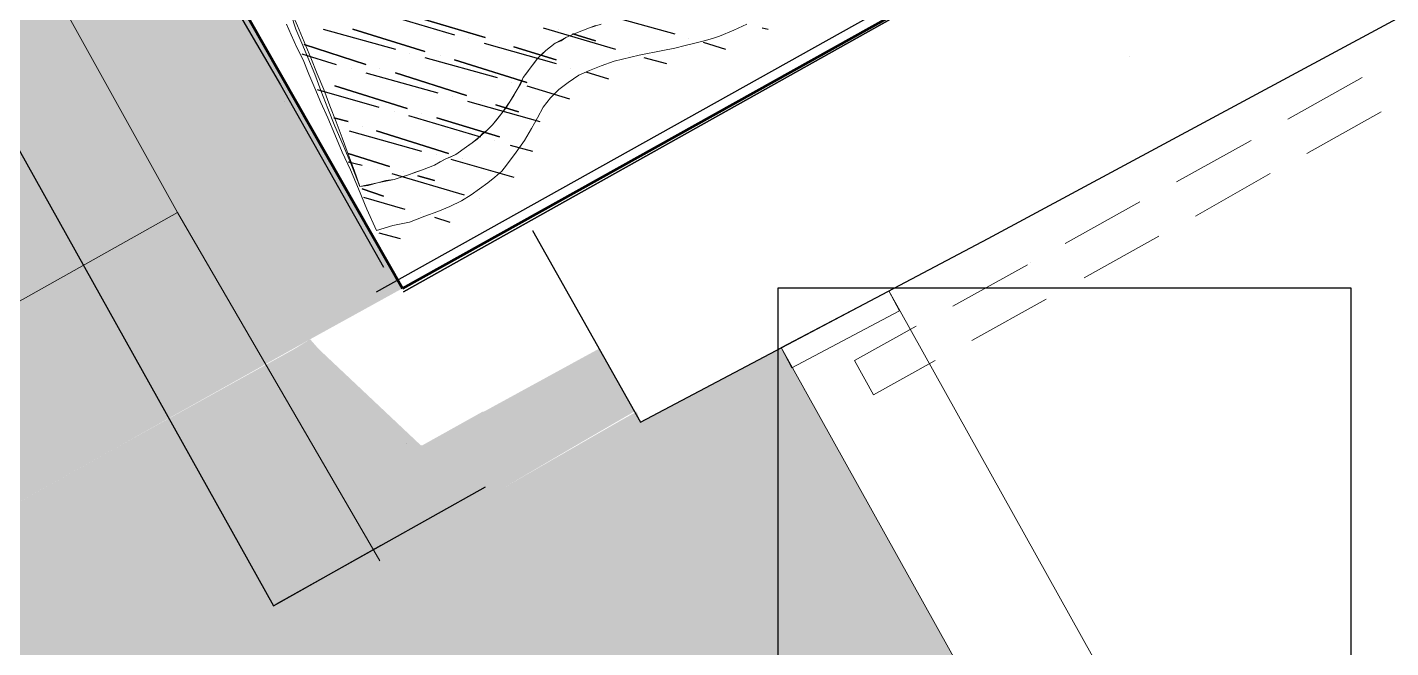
# Model space of a CAD drawing. Header units: millimetres. Extents: x -5841 to 140562, y 1006 to 102310.
# Drawn here: x 103506 to 104725, y 36727 to 37281 of the extents above; entities that cross this region are included whole.
import ezdxf

# ---------------------------------------------------------------- set-up
doc = ezdxf.new("R2010")
doc.units = ezdxf.units.MM
doc.header["$LTSCALE"] = 10
doc.layers.add('PDF18_0', color=7, linetype='Continuous')
doc.layers.add('PDF18_WALLS', color=7, linetype='Continuous')
for name, color, linetype, true_color in [('PDF18_1_DRAWING', 7, 'Continuous', 0x5cb800), ('PDF18_KD - WALL - LOADBEARING', 7, 'Continuous', 0xc0ab87), ('PDF18_SURVEY_POINTS', 7, 'Continuous', 0x636466)]:
    doc.layers.add(name, color=color, linetype=linetype, true_color=true_color)
picture_1 = doc.add_image_def('image30.png', size_in_pixel=(251, 162))

msp = doc.modelspace()

# ---------------------------------------------------------------- linework, layer by layer
at = {"layer": 'PDF18_0', "color": 1, "lineweight": 60}
msp.add_lwpolyline([(105335.8975, 37880.79667), (103841.56867, 37047.90943), (102962.11594, 38591.97867), (102793.8452, 38887.24619), (102962.11594, 38591.97867), (103841.56867, 37047.90943), (105335.8975, 37880.79667), (103841.56867, 37047.90943), (102962.11594, 38591.97867), (102793.8452, 38887.24619), (102543.02656, 39452.38188), (95831.24651, 38675.58488), (95818.54683, 38660.76859), (91849.89732, 37215.12186)], dxfattribs=at)
at = {"layer": 'PDF18_0', "lineweight": 30}
msp.add_lwpolyline([(103818.28593, 37044.73451), (105322.13952, 37883.97159)], dxfattribs=at)
at = {"layer": 'PDF18_0', "lineweight": 0}
msp.add_lwpolyline([(103592.86664, 37583.41254, -0.0523081932), (103803.46964, 37138.92379), (103796.06149, 37157.97331), (103788.65335, 37175.96452), (103781.2452, 37192.89743), (103774.89536, 37208.77202), (103768.54552, 37224.64662), (103763.25399, 37239.46291), (103756.90415, 37254.2792), (103751.61262, 37266.97888), (103746.32109, 37279.67856), (103742.08786, 37292.37824)], format="xyb", dxfattribs=at)
for points in [[(103737.85463, 37283.91179), (103742.08786, 37274.38703), (103747.37939, 37262.74566), (103752.67093, 37252.16259), (103757.96246, 37239.46291), (103763.25399, 37226.76323), (103768.54552, 37214.06356), (103774.89536, 37200.30557), (103781.2452, 37185.48928), (103787.59504, 37169.61468), (103795.00319, 37153.74008), (103802.41133, 37136.80718), (103809.81948, 37118.81597), (103818.28593, 37099.76645), (103833.10222, 37103.99968), (103847.91851, 37107.1746), (103861.6765, 37112.46613), (103873.31787, 37116.69935), (103883.90094, 37120.93258), (103894.484, 37126.22411), (103902.95045, 37131.51565), (103910.3586, 37136.80718), (103917.76675, 37142.09871), (103924.11658, 37147.39024), (103930.46642, 37152.68178), (103934.69965, 37157.97331), (103943.1661, 37169.61468), (103950.57425, 37180.19775), (103956.92409, 37190.78081), (103962.21562, 37200.30557), (103967.50715, 37209.83033), (103973.85699, 37218.29678), (103981.26514, 37225.70493), (103989.73159, 37232.05477), (103999.25635, 37238.40461), (104008.78111, 37242.63783), (104019.36417, 37246.87106), (104031.00554, 37251.10428), (104053.22998, 37256.39582), (104074.39611, 37260.62904), (104084.97918, 37262.74566), (104094.50394, 37264.86227), (104102.97039, 37266.97888), (104111.43684, 37269.0955), (104118.84499, 37271.21211), (104125.19483, 37273.32872), (104137.8945, 37278.62025), (104149.53588, 37283.91179)], [(103742.08786, 37292.37824), (103746.32109, 37279.67856), (103751.61262, 37266.97888), (103756.90415, 37254.2792), (103763.25399, 37239.46291), (103768.54552, 37224.64662), (103774.89536, 37208.77202), (103781.2452, 37192.89743), (103788.65335, 37175.96452), (103796.06149, 37157.97331), (103803.46964, 37138.92379), (103819.34424, 37142.09871), (103834.16053, 37145.27363), (103846.86021, 37149.50686), (103859.55989, 37153.74008), (103870.14295, 37157.97331), (103879.66771, 37163.26484), (103889.19247, 37167.49807), (103896.60061, 37172.7896), (103904.00876, 37178.08113), (103910.3586, 37183.37267), (103916.70844, 37188.6642), (103921.99997, 37193.95573), (103930.46642, 37204.5388), (103937.87457, 37215.12186), (103944.22441, 37225.70493), (103949.51594, 37236.28799), (103955.86578, 37244.75445), (103962.21562, 37253.2209), (103969.62377, 37260.62904), (103978.09022, 37266.97888), (103987.61498, 37272.27042), (103998.19804, 37276.50364), (104008.78111, 37280.73687), (104019.36417, 37283.91179)], [(104019.36417, 37283.91179), (104008.78111, 37280.73687), (103998.19804, 37276.50364), (103987.61498, 37272.27042), (103978.09022, 37266.97888), (103973.85699, 37263.80396), (103969.62377, 37260.62904), (103966.44885, 37257.45412), (103962.21562, 37253.2209), (103959.0407, 37248.98767), (103955.86578, 37244.75445), (103949.51594, 37236.28799), (103944.22441, 37225.70493), (103937.87457, 37215.12186), (103934.69965, 37209.83033), (103930.46642, 37204.5388), (103926.2332, 37199.24726), (103921.99997, 37193.95573), (103916.70844, 37188.6642), (103910.3586, 37183.37267), (103904.00876, 37178.08113), (103896.60061, 37172.7896), (103889.19247, 37167.49807), (103879.66771, 37163.26484), (103870.14295, 37157.97331), (103859.55989, 37153.74008), (103846.86021, 37149.50686), (103840.51037, 37147.39024), (103834.16053, 37145.27363), (103826.75238, 37144.21532), (103819.34424, 37142.09871), (103810.87779, 37139.9821), (103803.46964, 37138.92379), (103810.87779, 37139.9821), (103819.34424, 37142.09871), (103826.75238, 37144.21532), (103834.16053, 37145.27363), (103840.51037, 37147.39024), (103846.86021, 37149.50686), (103853.21005, 37151.62347), (103859.55989, 37153.74008), (103864.85142, 37155.8567), (103870.14295, 37157.97331), (103875.43448, 37161.14823), (103879.66771, 37163.26484), (103884.95924, 37165.38146), (103889.19247, 37167.49807), (103893.4257, 37170.67299), (103896.60061, 37172.7896), (103900.83384, 37175.96452), (103904.00876, 37178.08113), (103908.24199, 37181.25605), (103910.3586, 37183.37267), (103913.53352, 37186.54759), (103916.70844, 37188.6642), (103921.99997, 37193.95573), (103926.2332, 37199.24726), (103930.46642, 37204.5388), (103934.69965, 37209.83033), (103937.87457, 37215.12186), (103941.04949, 37220.4134), (103944.22441, 37225.70493), (103947.39933, 37230.99646), (103949.51594, 37236.28799), (103952.69086, 37240.52122), (103955.86578, 37244.75445), (103959.0407, 37248.98767), (103962.21562, 37253.2209), (103966.44885, 37257.45412), (103969.62377, 37260.62904), (103973.85699, 37263.80396), (103978.09022, 37266.97888), (103983.38175, 37269.0955), (103987.61498, 37272.27042), (103992.90651, 37274.38703), (103998.19804, 37276.50364), (104003.48957, 37278.62025), (104008.78111, 37280.73687), (104014.07264, 37282.85348)], [(103640.49043, 37115.64105), (103821.46085, 36804.49893)], [(104276.53266, 37045.79282), (104681.86406, 36318.73623)], [(104180.22677, 36994.9941), (104585.55817, 36267.93751)]]:
    msp.add_lwpolyline(points, dxfattribs=at)
at = {"layer": 'PDF18_0', "color": 0, "lineweight": 0, "true_color": 0x939598}
for points in [[(104633.18196, 37199.24726), (104699.85528, 37236.28799)], [(104650.11487, 37168.55637), (104716.78818, 37205.5971)], [(104533.70115, 37143.15702), (104600.37446, 37180.19775)], [(104550.63405, 37112.46613), (104617.30737, 37150.56516)], [(104434.22033, 37088.12508), (104500.89365, 37125.16581)], [(104451.15324, 37057.43419), (104517.82655, 37094.47492)], [(104333.68121, 37032.03483), (104400.35453, 37069.07556)], [(104350.61412, 37001.34394), (104417.28743, 37038.38467)], [(104317.80662, 36983.35273), (104262.77468, 36952.66184), (104245.84177, 36983.35273), (104300.87371, 37014.04362)]]:
    msp.add_lwpolyline(points, dxfattribs=at)
at = {"layer": 'PDF18_0', "lineweight": 25}
for points in [[(103735.73802, 37215.12186), (103735.73802, 37215.12186)], [(103945.28272, 37101.88306), (103945.28272, 37101.88306)], [(103827.81069, 37050.02604), (103827.81069, 37050.02604)], [(103844.74359, 36909.27127), (103844.74359, 36909.27127)]]:
    msp.add_lwpolyline(points, dxfattribs=at)
at = {"layer": 'PDF18_0', "color": 0, "lineweight": 0, "true_color": 0x939598}
msp.add_lwpolyline([(104180.22677, 36994.9941), (104189.75153, 36977.00289), (104286.05742, 37027.80161), (104276.53266, 37045.79282)], close=True, dxfattribs=at)
at = {"layer": 'PDF18_0', "color": 0, "lineweight": 25, "true_color": 0x939598}
for points in [[(104286.05742, 37028.85991), (104286.05742, 37028.85991)], [(104200.33459, 36957.95337), (104200.33459, 36957.95337)]]:
    msp.add_lwpolyline(points, dxfattribs=at)
at = {"layer": 'PDF18_1_DRAWING', "lineweight": 25}
for points in [[(103823.57746, 37293.43655), (103888.13416, 37274.38703)], [(103851.09343, 37291.31993), (103915.65013, 37272.27042)], [(104019.36417, 37293.43655), (104084.97918, 37275.44533)], [(103770.66214, 37279.67856), (103835.21884, 37261.68735)], [(103797.1198, 37279.67856), (103861.6765, 37259.57074)], [(103900.83384, 37271.21211), (103900.83384, 37271.21211)], [(103967.50715, 37280.73687), (104032.06385, 37261.68735)], [(103981.26514, 37279.67856), (103981.26514, 37279.67856)], [(103981.26514, 37279.67856), (103981.26514, 37279.67856)], [(103981.26514, 37279.67856), (103981.26514, 37279.67856)], [(103993.96482, 37275.44533), (104014.07264, 37269.0955)], [(104097.67886, 37271.21211), (104097.67886, 37271.21211)], [(104163.29386, 37280.73687), (104168.58539, 37279.67856)], [(103753.72923, 37265.92058), (103808.76117, 37247.92937)], [(103914.59183, 37266.97888), (103979.14852, 37248.98767)], [(103928.34981, 37268.03719), (103928.34981, 37268.03719)], [(103928.34981, 37268.03719), (103928.34981, 37268.03719)], [(103928.34981, 37268.03719), (103928.34981, 37268.03719)], [(103941.04949, 37263.80396), (103979.14852, 37252.16259)], [(104044.76353, 37258.51243), (104044.76353, 37258.51243)], [(104110.37854, 37268.03719), (104130.48636, 37261.68735)], [(103751.61262, 37257.45412), (103782.30351, 37247.92937)], [(103847.91851, 37257.45412), (103847.91851, 37257.45412)], [(103861.6765, 37254.2792), (103926.2332, 37236.28799)], [(103875.43448, 37256.39582), (103875.43448, 37256.39582)], [(103875.43448, 37256.39582), (103875.43448, 37256.39582)], [(103875.43448, 37256.39582), (103875.43448, 37256.39582)], [(103888.13416, 37252.16259), (103952.69086, 37232.05477)], [(104057.46321, 37254.2792), (104077.57103, 37248.98767)], [(103796.06149, 37244.75445), (103796.06149, 37244.75445)], [(103808.76117, 37240.52122), (103873.31787, 37222.53001)], [(103821.46085, 37244.75445), (103821.46085, 37244.75445)], [(103821.46085, 37244.75445), (103821.46085, 37244.75445)], [(103821.46085, 37244.75445), (103821.46085, 37244.75445)], [(103835.21884, 37240.52122), (103898.71723, 37220.4134)], [(103991.8482, 37244.75445), (103991.8482, 37244.75445)], [(104005.60619, 37241.57953), (104025.71401, 37235.22969)], [(103765.3706, 37225.70493), (103820.40254, 37209.83033)], [(103768.54552, 37232.05477), (103768.54552, 37232.05477)], [(103768.54552, 37232.05477), (103768.54552, 37232.05477)], [(103768.54552, 37232.05477), (103768.54552, 37232.05477)], [(103781.2452, 37228.87985), (103845.8019, 37208.77202)], [(103938.93288, 37232.05477), (103938.93288, 37232.05477)], [(103952.69086, 37228.87985), (103990.7899, 37217.23848)], [(103886.01755, 37219.35509), (103886.01755, 37219.35509)], [(103899.77553, 37215.12186), (103964.33223, 37197.13065)], [(103912.47521, 37216.18017), (103912.47521, 37216.18017)], [(103912.47521, 37216.18017), (103912.47521, 37216.18017)], [(103912.47521, 37216.18017), (103912.47521, 37216.18017)], [(103925.17489, 37211.94694), (103945.28272, 37205.5971)], [(103780.1869, 37200.30557), (103792.88657, 37197.13065)], [(103834.16053, 37205.5971), (103834.16053, 37205.5971)], [(103846.86021, 37202.42218), (103911.41691, 37183.37267)], [(103858.50158, 37204.5388), (103858.50158, 37204.5388)], [(103858.50158, 37204.5388), (103858.50158, 37204.5388)], [(103858.50158, 37204.5388), (103858.50158, 37204.5388)], [(103872.25956, 37200.30557), (103928.34981, 37183.37267)], [(103781.2452, 37192.89743), (103781.2452, 37192.89743)], [(103793.94488, 37188.6642), (103858.50158, 37170.67299)], [(103805.58625, 37192.89743), (103805.58625, 37192.89743)], [(103805.58625, 37192.89743), (103805.58625, 37192.89743)], [(103805.58625, 37192.89743), (103805.58625, 37192.89743)], [(103818.28593, 37188.6642), (103882.84263, 37168.55637)], [(103924.11658, 37180.19775), (103924.11658, 37180.19775)], [(103937.87457, 37175.96452), (103957.98239, 37170.67299)], [(103792.88657, 37168.55637), (103829.9273, 37156.915)], [(103792.88657, 37161.14823), (103805.58625, 37157.97331)], [(103872.25956, 37167.49807), (103872.25956, 37167.49807)], [(103884.95924, 37163.26484), (103941.04949, 37147.39024)], [(103895.54231, 37164.32315), (103895.54231, 37164.32315)], [(103895.54231, 37164.32315), (103895.54231, 37164.32315)], [(103895.54231, 37164.32315), (103895.54231, 37164.32315)], [(103819.34424, 37153.74008), (103819.34424, 37153.74008)], [(103832.04392, 37150.56516), (103896.60061, 37131.51565)], [(103842.62698, 37152.68178), (103842.62698, 37152.68178)], [(103842.62698, 37152.68178), (103842.62698, 37152.68178)], [(103842.62698, 37152.68178), (103842.62698, 37152.68178)], [(103855.32666, 37148.44855), (103870.14295, 37144.21532)], [(103805.58625, 37136.80718), (103824.63577, 37130.45734)], [(103806.64456, 37129.39903), (103843.68529, 37118.81597)], [(103910.3586, 37128.34073), (103910.3586, 37128.34073)], [(103857.44327, 37115.64105), (103857.44327, 37115.64105)], [(103870.14295, 37111.40782), (103883.90094, 37107.1746)], [(103820.40254, 37097.64984), (103839.45206, 37092.3583)]]:
    msp.add_lwpolyline(points, dxfattribs=at)
for points in [[(103915.65013, 37272.27042), (103851.09343, 37291.31993)], [(103861.6765, 37259.57074), (103797.1198, 37279.67856)], [(104014.07264, 37269.0955), (103993.96482, 37275.44533)], [(103808.76117, 37247.92937), (103753.72923, 37265.92058)], [(103979.14852, 37252.16259), (103941.04949, 37263.80396)], [(103952.69086, 37232.05477), (103888.13416, 37252.16259)], [(103898.71723, 37220.4134), (103835.21884, 37240.52122)], [(103845.8019, 37208.77202), (103781.2452, 37228.87985)], [(103945.28272, 37205.5971), (103925.17489, 37211.94694)], [(103792.88657, 37197.13065), (103780.1869, 37200.30557)], [(103928.34981, 37183.37267), (103872.25956, 37200.30557)], [(103882.84263, 37168.55637), (103818.28593, 37188.6642)], [(103829.9273, 37156.915), (103792.88657, 37168.55637)], [(103870.14295, 37144.21532), (103855.32666, 37148.44855)], [(103824.63577, 37130.45734), (103805.58625, 37136.80718)]]:
    msp.add_lwpolyline(points, close=True, dxfattribs=at)
at = {"layer": 'PDF18_KD - WALL - LOADBEARING', "color": 0, "lineweight": 0, "true_color": 0x939598}
msp.add_lwpolyline([(97648.35883, 33753.40118), (99388.21477, 34733.39304), (100440.17147, 35320.75316), (102180.02741, 36296.51179), (103640.49043, 37115.64105), (103283.84113, 37756.97481), (102480.58647, 39202.62154)], dxfattribs=at)
at = {"layer": 'PDF18_KD - WALL - LOADBEARING', "color": 0, "true_color": 0xfdfce3, "transparency": 33554559}
for points in [[(102889.09279, 38467.09849), (96092.64822, 38467.09849), (103640.49043, 37115.64105)], [(96092.64822, 38467.09849), (103640.49043, 37115.64105), (96206.94533, 37115.64105)], [(103640.49043, 37115.64105), (96206.94533, 37115.64105), (103330.40662, 36942.07878)], [(104180.22677, 36994.9941), (104209.85935, 36942.07878), (104079.68765, 36942.07878)], [(104079.68765, 36942.07878), (104217.2675, 36928.32079), (104054.28829, 36928.32079)], [(104209.85935, 36942.07878), (104079.68765, 36942.07878), (104217.2675, 36928.32079)], [(104051.11337, 36937.84555), (104054.28829, 36928.32079), (104034.18046, 36928.32079)], [(104034.18046, 36928.32079), (104585.55817, 36267.93751), (102884.85957, 36267.93751)], [(104034.18046, 36928.32079), (104054.28829, 36928.32079), (104054.28829, 36928.32079)], [(104054.28829, 36928.32079), (104054.28829, 36928.32079), (104034.18046, 36928.32079)], [(104217.2675, 36928.32079), (104034.18046, 36928.32079), (104585.55817, 36267.93751)]]:
    msp.add_solid(points, dxfattribs=at)
at = {"layer": 'PDF18_KD - WALL - LOADBEARING', "color": 0, "true_color": 0x939598, "transparency": 33554559}
for points in [[(103452.11187, 37724.16731), (103301.83234, 37724.16731), (103749.49601, 37211.94694)], [(103301.83234, 37724.16731), (103749.49601, 37211.94694), (103586.5168, 37211.94694)], [(103749.49601, 37211.94694), (103586.5168, 37211.94694), (103804.52795, 37115.64105)], [(103586.5168, 37211.94694), (103804.52795, 37115.64105), (103640.49043, 37115.64105)], [(103639.43213, 37115.64105), (103759.02077, 37002.40225), (103437.29558, 37002.40225)], [(103640.49043, 37115.64105), (103639.43213, 37115.64105), (103639.43213, 37115.64105)], [(103640.49043, 37115.64105), (103639.43213, 37115.64105), (103759.02077, 37002.40225)], [(103640.49043, 37115.64105), (103710.33866, 37047.90943), (103841.56867, 37047.90943)], [(103640.49043, 37115.64105), (103804.52795, 37115.64105), (103841.56867, 37047.90943)], [(103710.33866, 37047.90943), (103841.56867, 37047.90943), (103759.02077, 37002.40225)], [(103759.02077, 37002.40225), (103437.29558, 37002.40225), (102787.49537, 36459.491)], [(103759.02077, 37002.40225), (103766.42891, 36993.9358), (103745.26278, 36993.9358)], [(103745.26278, 36993.9358), (103858.50158, 36907.15466), (103588.63341, 36907.15466)], [(103766.42891, 36993.9358), (103745.26278, 36993.9358), (103858.50158, 36907.15466)], [(104017.24756, 36993.9358), (104048.99676, 36937.84555), (103914.59183, 36937.84555)], [(103913.53352, 36937.84555), (103996.08143, 36907.15466), (103858.50158, 36907.15466)], [(104048.99676, 36937.84555), (103914.59183, 36937.84555), (103913.53352, 36937.84555)], [(104048.99676, 36937.84555), (103913.53352, 36937.84555), (103996.08143, 36907.15466)], [(103914.59183, 36937.84555), (104048.99676, 36937.84555), (104048.99676, 36937.84555)], [(103588.63341, 36907.15466), (103231.98411, 36459.491), (102787.49537, 36459.491)], [(103996.08143, 36907.15466), (103588.63341, 36907.15466), (103231.98411, 36459.491)]]:
    msp.add_solid(points, dxfattribs=at)
at = {"layer": 'PDF18_SURVEY_POINTS', "lineweight": 25}
for points in [[(104491.36889, 37255.33751), (104491.36889, 37255.33751)], [(103749.49601, 37211.94694), (103749.49601, 37211.94694)], [(103749.49601, 37211.94694), (103749.49601, 37211.94694)], [(103749.49601, 37211.94694), (103749.49601, 37211.94694)], [(103640.49043, 37115.64105), (103640.49043, 37115.64105)], [(103957.98239, 37099.76645), (103957.98239, 37099.76645)], [(103957.98239, 37099.76645), (103957.98239, 37099.76645)], [(103957.98239, 37099.76645), (103957.98239, 37099.76645)], [(104365.43041, 37092.3583), (104365.43041, 37092.3583)], [(104403.52945, 37071.19217), (104403.52945, 37071.19217)], [(103841.56867, 37047.90943), (103841.56867, 37047.90943)], [(103841.56867, 37047.90943), (103841.56867, 37047.90943)], [(103841.56867, 37047.90943), (103841.56867, 37047.90943)], [(104048.99676, 36937.84555), (104048.99676, 36937.84555)], [(104048.99676, 36937.84555), (104048.99676, 36937.84555)], [(104048.99676, 36937.84555), (104048.99676, 36937.84555)], [(104054.28829, 36928.32079), (104054.28829, 36928.32079)], [(104054.28829, 36928.32079), (104054.28829, 36928.32079)], [(104054.28829, 36928.32079), (104054.28829, 36928.32079)], [(103858.50158, 36907.15466), (103858.50158, 36907.15466)], [(103858.50158, 36907.15466), (103858.50158, 36907.15466)], [(103858.50158, 36907.15466), (103858.50158, 36907.15466)]]:
    msp.add_lwpolyline(points, dxfattribs=at)
at = {"layer": 'PDF18_WALLS', "lineweight": 25}
for points in [[(96072.5404, 38460.74865), (97052.53225, 38590.92036), (98250.53525, 38758.13279), (98978.65014, 38824.8061), (100394.66429, 38990.96023), (102626.63277, 39235.42904), (102767.38754, 38916.87877), (103113.45378, 38297.76945), (103433.06235, 37741.10021), (103732.5631, 37229.93815), (103824.63577, 37066.95895)], [(105335.8975, 37880.79667), (103842.62698, 37044.73451)], [(103957.98239, 37099.76645), (104054.28829, 36928.32079), (104365.43041, 37092.3583), (105494.64348, 37699.82626)]]:
    msp.add_lwpolyline(points, dxfattribs=at)
at = {"layer": 'PDF18_WALLS', "lineweight": 30}
for points in [[(95768.80642, 38413.12486), (98256.88509, 38753.89957), (98984.99998, 38819.51457), (100401.01413, 38982.49378), (102369.46428, 39194.15508), (103726.21326, 36764.28328), (103822.51916, 36818.25691)], [(103915.65013, 36870.11393), (103728.32988, 36765.34158)]]:
    msp.add_lwpolyline(points, dxfattribs=at)
at = {"layer": 'PDF18_WALLS', "lineweight": 25}
msp.add_lwpolyline([(103842.62698, 37044.73451), (105335.8975, 37880.79667)], close=True, dxfattribs=at)

# ---------------------------------------------------------------- pictures from other files: only their frames are drawn
at = {"layer": 'PDF18_KD - WALL - LOADBEARING', "color": 0, "true_color": 0xf8d731}
image = msp.add_image(picture_1, insert=(104689.67917, 36251.43848), size_in_units=(796.93712, 512.24109), rotation=90, dxfattribs=at)
image.dxf.flags = 15

doc.saveas('drawing.dxf')
